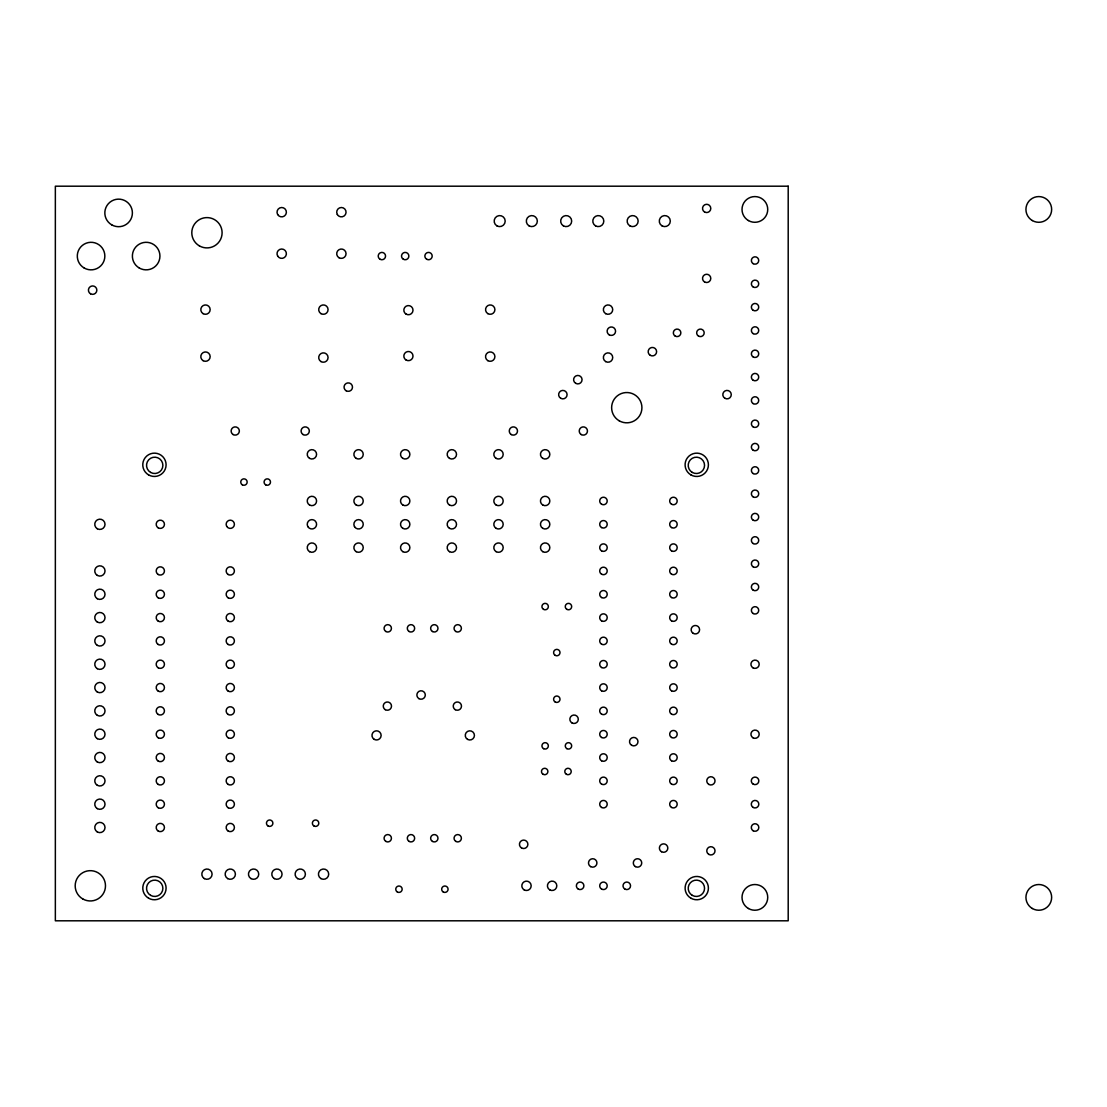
<?xml version="1.0" encoding="UTF-8"?>
<svg xmlns="http://www.w3.org/2000/svg" width="1107" height="1107" viewBox="0 0 1107 1107"><rect width="100%" height="100%" fill="white"/><g stroke="black" fill="none" stroke-linecap="round" stroke-linejoin="round"><path stroke-width="1.5" d="M788.198 186.197L55.35 186.197L55.35 920.803L788.198 920.803L788.198 186.197M148.601 898.206A11.665 11.665 0 0 0 166.092 888.105A11.665 11.665 0 0 0 148.601 878.017A11.665 11.665 0 0 0 148.601 898.206M690.92 898.206A11.665 11.665 0 0 0 708.411 888.105A11.665 11.665 0 0 0 690.92 878.017A11.665 11.665 0 0 0 690.92 898.206M148.601 474.903A11.665 11.665 0 0 0 166.092 464.802A11.665 11.665 0 0 0 148.601 454.7A11.665 11.665 0 0 0 148.601 474.903M690.92 474.903A11.665 11.665 0 0 0 708.411 464.802A11.665 11.665 0 0 0 690.92 454.7A11.665 11.665 0 0 0 690.92 474.903M619.2 420.798A15.152 15.152 0 0 0 641.922 407.68A15.152 15.152 0 0 0 619.2 394.562A15.152 15.152 0 0 0 619.2 420.798M82.762 898.939A15.152 15.152 0 0 0 105.483 885.808A15.152 15.152 0 0 0 82.762 872.69A15.152 15.152 0 0 0 82.762 898.939M199.371 245.879A15.152 15.152 0 0 0 222.106 232.761A15.152 15.152 0 0 0 199.371 219.629A15.152 15.152 0 0 0 199.371 245.879M748.443 220.57A12.855 12.855 0 0 0 767.732 209.431A12.855 12.855 0 0 0 748.443 198.305A12.855 12.855 0 0 0 748.443 220.57M748.443 908.515A12.855 12.855 0 0 0 767.732 897.39A12.855 12.855 0 0 0 748.443 886.25A12.855 12.855 0 0 0 748.443 908.515M661.488 851.726A4.22 4.22 0 0 0 667.825 848.073A4.22 4.22 0 0 0 661.488 844.42A4.22 4.22 0 0 0 661.488 851.726M724.933 398.299A4.22 4.22 0 0 0 731.27 394.645A4.22 4.22 0 0 0 724.933 390.979A4.22 4.22 0 0 0 724.933 398.299M693.259 633.37A4.22 4.22 0 0 0 699.596 629.717A4.22 4.22 0 0 0 693.259 626.05A4.22 4.22 0 0 0 693.259 633.37M575.723 383.34A4.22 4.22 0 0 0 582.061 379.673A4.22 4.22 0 0 0 575.723 376.02A4.22 4.22 0 0 0 575.723 383.34M90.525 293.798A4.22 4.22 0 0 0 96.849 290.145A4.22 4.22 0 0 0 90.525 286.492A4.22 4.22 0 0 0 90.525 293.798M650.279 355.333A4.22 4.22 0 0 0 656.617 351.666A4.22 4.22 0 0 0 650.279 348.013A4.22 4.22 0 0 0 650.279 355.333M346.159 390.771A4.22 4.22 0 0 0 352.496 387.118A4.22 4.22 0 0 0 346.159 383.451A4.22 4.22 0 0 0 346.159 390.771M560.751 398.299A4.22 4.22 0 0 0 567.088 394.645A4.22 4.22 0 0 0 560.751 390.979A4.22 4.22 0 0 0 560.751 398.299M609.237 334.854A4.22 4.22 0 0 0 615.575 331.187A4.22 4.22 0 0 0 609.237 327.534A4.22 4.22 0 0 0 609.237 334.854M418.972 698.655A4.22 4.22 0 0 0 425.309 695.002A4.22 4.22 0 0 0 418.972 691.349A4.22 4.22 0 0 0 418.972 698.655M521.549 847.962A4.22 4.22 0 0 0 527.887 844.309A4.22 4.22 0 0 0 521.549 840.656A4.22 4.22 0 0 0 521.549 847.962M590.598 866.601A4.22 4.22 0 0 0 596.936 862.948A4.22 4.22 0 0 0 590.598 859.295A4.22 4.22 0 0 0 590.598 866.601M635.404 866.601A4.22 4.22 0 0 0 641.742 862.948A4.22 4.22 0 0 0 635.404 859.295A4.22 4.22 0 0 0 635.404 866.601M571.959 722.899A4.22 4.22 0 0 0 578.297 719.246A4.22 4.22 0 0 0 571.959 715.592A4.22 4.22 0 0 0 571.959 722.899M631.64 745.302A4.22 4.22 0 0 0 637.978 741.648A4.22 4.22 0 0 0 631.64 737.995A4.22 4.22 0 0 0 631.64 745.302M313.973 825.974A3.21 3.21 0 0 0 318.802 823.193A3.21 3.21 0 0 0 313.973 820.412A3.21 3.21 0 0 0 313.973 825.974M268.06 825.974A3.21 3.21 0 0 0 272.889 823.193A3.21 3.21 0 0 0 268.06 820.412A3.21 3.21 0 0 0 268.06 825.974M265.68 484.838A3.21 3.21 0 0 0 270.495 482.057A3.21 3.21 0 0 0 265.68 479.276A3.21 3.21 0 0 0 265.68 484.838M242.35 484.838A3.21 3.21 0 0 0 247.165 482.057A3.21 3.21 0 0 0 242.35 479.276A3.21 3.21 0 0 0 242.35 484.838M543.537 609.362A3.21 3.21 0 0 0 548.352 606.581A3.21 3.21 0 0 0 543.537 603.785A3.21 3.21 0 0 0 543.537 609.362M566.867 609.362A3.21 3.21 0 0 0 571.682 606.581A3.21 3.21 0 0 0 566.867 603.785A3.21 3.21 0 0 0 566.867 609.362M566.867 748.65A3.21 3.21 0 0 0 571.682 745.869A3.21 3.21 0 0 0 566.867 743.088A3.21 3.21 0 0 0 566.867 748.65M543.537 748.65A3.21 3.21 0 0 0 548.352 745.869A3.21 3.21 0 0 0 543.537 743.088A3.21 3.21 0 0 0 543.537 748.65M543.08 774.277A3.21 3.21 0 0 0 547.896 771.496A3.21 3.21 0 0 0 543.08 768.715A3.21 3.21 0 0 0 543.08 774.277M566.397 774.277A3.21 3.21 0 0 0 571.226 771.496A3.21 3.21 0 0 0 566.397 768.715A3.21 3.21 0 0 0 566.397 774.277M397.358 891.993A3.21 3.21 0 0 0 402.173 889.212A3.21 3.21 0 0 0 397.358 886.43A3.21 3.21 0 0 0 397.358 891.993M443.27 891.993A3.21 3.21 0 0 0 448.086 889.212A3.21 3.21 0 0 0 443.27 886.43A3.21 3.21 0 0 0 443.27 891.993M455.89 841.431A3.667 3.667 0 0 0 461.398 838.248A3.667 3.667 0 0 0 455.89 835.065A3.667 3.667 0 0 0 455.89 841.431M432.477 841.431A3.667 3.667 0 0 0 437.985 838.248A3.667 3.667 0 0 0 432.477 835.065A3.667 3.667 0 0 0 432.477 841.431M409.147 841.431A3.667 3.667 0 0 0 414.655 838.248A3.667 3.667 0 0 0 409.147 835.065A3.667 3.667 0 0 0 409.147 841.431M385.914 841.431A3.667 3.667 0 0 0 391.435 838.248A3.667 3.667 0 0 0 385.914 835.065A3.667 3.667 0 0 0 385.914 841.431M385.914 631.516A3.667 3.667 0 0 0 391.435 628.333A3.667 3.667 0 0 0 385.914 625.151A3.667 3.667 0 0 0 385.914 631.516M409.147 631.516A3.667 3.667 0 0 0 414.655 628.333A3.667 3.667 0 0 0 409.147 625.151A3.667 3.667 0 0 0 409.147 631.516M432.477 631.516A3.667 3.667 0 0 0 437.985 628.333A3.667 3.667 0 0 0 432.477 625.151A3.667 3.667 0 0 0 432.477 631.516M455.89 631.516A3.667 3.667 0 0 0 461.398 628.333A3.667 3.667 0 0 0 455.89 625.151A3.667 3.667 0 0 0 455.89 631.516M374.263 739.379A4.594 4.594 0 0 0 381.14 735.408A4.594 4.594 0 0 0 374.263 731.423A4.594 4.594 0 0 0 374.263 739.379M467.555 739.379A4.594 4.594 0 0 0 474.433 735.408A4.594 4.594 0 0 0 467.555 731.423A4.594 4.594 0 0 0 467.555 739.379M496.932 225.87A5.507 5.507 0 0 0 505.193 221.096A5.507 5.507 0 0 0 496.932 216.322A5.507 5.507 0 0 0 496.932 225.87M529.077 225.87A5.507 5.507 0 0 0 537.338 221.096A5.507 5.507 0 0 0 529.077 216.322A5.507 5.507 0 0 0 529.077 225.87M601.571 807.446A3.764 3.764 0 0 0 607.217 804.18A3.764 3.764 0 0 0 601.571 800.928A3.764 3.764 0 0 0 601.571 807.446M601.571 784.116A3.764 3.764 0 0 0 607.217 780.864A3.764 3.764 0 0 0 601.571 777.598A3.764 3.764 0 0 0 601.571 784.116M601.571 760.8A3.764 3.764 0 0 0 607.217 757.534A3.764 3.764 0 0 0 601.571 754.268A3.764 3.764 0 0 0 601.571 760.8M601.571 737.47A3.764 3.764 0 0 0 607.217 734.218A3.764 3.764 0 0 0 601.571 730.952A3.764 3.764 0 0 0 601.571 737.47M601.571 714.153A3.764 3.764 0 0 0 607.217 710.888A3.764 3.764 0 0 0 601.571 707.622A3.764 3.764 0 0 0 601.571 714.153M601.571 690.823A3.764 3.764 0 0 0 607.217 687.558A3.764 3.764 0 0 0 601.571 684.306A3.764 3.764 0 0 0 601.571 690.823M601.571 667.507A3.764 3.764 0 0 0 607.217 664.242A3.764 3.764 0 0 0 601.571 660.976A3.764 3.764 0 0 0 601.571 667.507M601.571 644.177A3.764 3.764 0 0 0 607.217 640.911A3.764 3.764 0 0 0 601.571 637.66A3.764 3.764 0 0 0 601.571 644.177M601.571 620.861A3.764 3.764 0 0 0 607.217 617.595A3.764 3.764 0 0 0 601.571 614.33A3.764 3.764 0 0 0 601.571 620.861M601.571 597.531A3.764 3.764 0 0 0 607.217 594.265A3.764 3.764 0 0 0 601.571 591.013A3.764 3.764 0 0 0 601.571 597.531M601.571 574.201A3.764 3.764 0 0 0 607.217 570.949A3.764 3.764 0 0 0 601.571 567.683A3.764 3.764 0 0 0 601.571 574.201M601.571 550.885A3.764 3.764 0 0 0 607.217 547.619A3.764 3.764 0 0 0 601.571 544.367A3.764 3.764 0 0 0 601.571 550.885M601.571 527.555A3.764 3.764 0 0 0 607.217 524.303A3.764 3.764 0 0 0 601.571 521.037A3.764 3.764 0 0 0 601.571 527.555M601.571 504.238A3.764 3.764 0 0 0 607.217 500.973A3.764 3.764 0 0 0 601.571 497.721A3.764 3.764 0 0 0 601.571 504.238M671.548 504.238A3.764 3.764 0 0 0 677.193 500.973A3.764 3.764 0 0 0 671.548 497.721A3.764 3.764 0 0 0 671.548 504.238M671.548 527.555A3.764 3.764 0 0 0 677.193 524.303A3.764 3.764 0 0 0 671.548 521.037A3.764 3.764 0 0 0 671.548 527.555M671.548 550.885A3.764 3.764 0 0 0 677.193 547.619A3.764 3.764 0 0 0 671.548 544.367A3.764 3.764 0 0 0 671.548 550.885M671.548 574.201A3.764 3.764 0 0 0 677.193 570.949A3.764 3.764 0 0 0 671.548 567.683A3.764 3.764 0 0 0 671.548 574.201M671.548 597.531A3.764 3.764 0 0 0 677.193 594.265A3.764 3.764 0 0 0 671.548 591.013A3.764 3.764 0 0 0 671.548 597.531M671.548 620.861A3.764 3.764 0 0 0 677.193 617.595A3.764 3.764 0 0 0 671.548 614.33A3.764 3.764 0 0 0 671.548 620.861M671.548 644.177A3.764 3.764 0 0 0 677.193 640.911A3.764 3.764 0 0 0 671.548 637.66A3.764 3.764 0 0 0 671.548 644.177M671.548 667.507A3.764 3.764 0 0 0 677.193 664.242A3.764 3.764 0 0 0 671.548 660.976A3.764 3.764 0 0 0 671.548 667.507M671.548 690.823A3.764 3.764 0 0 0 677.193 687.558A3.764 3.764 0 0 0 671.548 684.306A3.764 3.764 0 0 0 671.548 690.823M671.548 714.153A3.764 3.764 0 0 0 677.193 710.888A3.764 3.764 0 0 0 671.548 707.622A3.764 3.764 0 0 0 671.548 714.153M671.548 737.47A3.764 3.764 0 0 0 677.193 734.218A3.764 3.764 0 0 0 671.548 730.952A3.764 3.764 0 0 0 671.548 737.47M671.548 760.8A3.764 3.764 0 0 0 677.193 757.534A3.764 3.764 0 0 0 671.548 754.268A3.764 3.764 0 0 0 671.548 760.8M671.548 784.116A3.764 3.764 0 0 0 677.193 780.864A3.764 3.764 0 0 0 671.548 777.598A3.764 3.764 0 0 0 671.548 784.116M671.548 807.446A3.764 3.764 0 0 0 677.193 804.18A3.764 3.764 0 0 0 671.548 800.928A3.764 3.764 0 0 0 671.548 807.446M227.71 878.612A5.148 5.148 0 0 0 235.417 874.156A5.148 5.148 0 0 0 227.71 869.701A5.148 5.148 0 0 0 227.71 878.612M321.002 878.612A5.148 5.148 0 0 0 328.71 874.156A5.148 5.148 0 0 0 321.002 869.701A5.148 5.148 0 0 0 321.002 878.612M204.38 878.612A5.148 5.148 0 0 0 212.101 874.156A5.148 5.148 0 0 0 204.38 869.701A5.148 5.148 0 0 0 204.38 878.612M297.672 878.612A5.148 5.148 0 0 0 305.394 874.156A5.148 5.148 0 0 0 297.672 869.701A5.148 5.148 0 0 0 297.672 878.612M274.356 878.612A5.148 5.148 0 0 0 282.064 874.156A5.148 5.148 0 0 0 274.356 869.701A5.148 5.148 0 0 0 274.356 878.612M251.026 878.612A5.148 5.148 0 0 0 258.747 874.156A5.148 5.148 0 0 0 251.026 869.701A5.148 5.148 0 0 0 251.026 878.612M698.531 336.099A3.764 3.764 0 0 0 704.19 332.847A3.764 3.764 0 0 0 698.531 329.582A3.764 3.764 0 0 0 698.531 336.099M675.215 336.099A3.764 3.764 0 0 0 680.86 332.847A3.764 3.764 0 0 0 675.215 329.582A3.764 3.764 0 0 0 675.215 336.099M380.047 259.259A3.667 3.667 0 0 0 385.554 256.077A3.667 3.667 0 0 0 380.047 252.894A3.667 3.667 0 0 0 380.047 259.259M403.363 259.259A3.667 3.667 0 0 0 408.87 256.077A3.667 3.667 0 0 0 403.363 252.894A3.667 3.667 0 0 0 403.363 259.259M426.693 259.259A3.667 3.667 0 0 0 432.2 256.077A3.667 3.667 0 0 0 426.693 252.894A3.667 3.667 0 0 0 426.693 259.259M84.187 268.005A13.768 13.768 0 0 0 104.847 256.077A13.768 13.768 0 0 0 84.187 244.149A13.768 13.768 0 0 0 84.187 268.005M111.724 224.846A13.768 13.768 0 0 0 132.397 212.918A13.768 13.768 0 0 0 111.724 200.99A13.768 13.768 0 0 0 111.724 224.846M139.274 268.005A13.768 13.768 0 0 0 159.934 256.077A13.768 13.768 0 0 0 139.274 244.149A13.768 13.768 0 0 0 139.274 268.005M511.309 434.581A4.137 4.137 0 0 0 517.509 431.01A4.137 4.137 0 0 0 511.309 427.427A4.137 4.137 0 0 0 511.309 434.581M581.272 434.581A4.137 4.137 0 0 0 587.471 431.01A4.137 4.137 0 0 0 581.272 427.427A4.137 4.137 0 0 0 581.272 434.581M233.176 434.581A4.137 4.137 0 0 0 239.361 431.01A4.137 4.137 0 0 0 233.176 427.427A4.137 4.137 0 0 0 233.176 434.581M303.138 434.581A4.137 4.137 0 0 0 309.337 431.01A4.137 4.137 0 0 0 303.138 427.427A4.137 4.137 0 0 0 303.138 434.581M455.295 709.698A4.137 4.137 0 0 0 461.494 706.114A4.137 4.137 0 0 0 455.295 702.53A4.137 4.137 0 0 0 455.295 709.698M385.319 709.698A4.137 4.137 0 0 0 391.518 706.114A4.137 4.137 0 0 0 385.319 702.53A4.137 4.137 0 0 0 385.319 709.698M752.995 737.788A4.137 4.137 0 0 0 759.194 734.218A4.137 4.137 0 0 0 752.995 730.634A4.137 4.137 0 0 0 752.995 737.788M752.995 667.825A4.137 4.137 0 0 0 759.194 664.242A4.137 4.137 0 0 0 752.995 660.658A4.137 4.137 0 0 0 752.995 667.825M704.592 212.004A4.137 4.137 0 0 0 710.791 208.42A4.137 4.137 0 0 0 704.592 204.85A4.137 4.137 0 0 0 704.592 212.004M704.592 281.967A4.137 4.137 0 0 0 710.791 278.397A4.137 4.137 0 0 0 704.592 274.813A4.137 4.137 0 0 0 704.592 281.967M708.826 784.434A4.137 4.137 0 0 0 715.025 780.864A4.137 4.137 0 0 0 708.826 777.28A4.137 4.137 0 0 0 708.826 784.434M708.826 854.41A4.137 4.137 0 0 0 715.025 850.826A4.137 4.137 0 0 0 708.826 847.256A4.137 4.137 0 0 0 708.826 854.41M226.7 526.365A4.137 4.137 0 0 0 233.854 526.365A4.137 4.137 0 0 0 230.27 520.165A4.137 4.137 0 0 0 226.7 526.365M158.246 527.873A4.137 4.137 0 0 0 164.445 524.303A4.137 4.137 0 0 0 158.246 520.719A4.137 4.137 0 0 0 158.246 527.873M228.208 831.08A4.137 4.137 0 0 0 234.407 827.51A4.137 4.137 0 0 0 228.208 823.926A4.137 4.137 0 0 0 228.208 831.08M158.246 831.08A4.137 4.137 0 0 0 164.445 827.51A4.137 4.137 0 0 0 158.246 823.926A4.137 4.137 0 0 0 158.246 831.08M228.208 807.764A4.137 4.137 0 0 0 234.407 804.18A4.137 4.137 0 0 0 228.208 800.61A4.137 4.137 0 0 0 228.208 807.764M158.246 807.764A4.137 4.137 0 0 0 164.445 804.18A4.137 4.137 0 0 0 158.246 800.61A4.137 4.137 0 0 0 158.246 807.764M228.208 784.434A4.137 4.137 0 0 0 234.407 780.864A4.137 4.137 0 0 0 228.208 777.28A4.137 4.137 0 0 0 228.208 784.434M158.246 784.434A4.137 4.137 0 0 0 164.445 780.864A4.137 4.137 0 0 0 158.246 777.28A4.137 4.137 0 0 0 158.246 784.434M228.208 761.118A4.137 4.137 0 0 0 234.407 757.534A4.137 4.137 0 0 0 228.208 753.95A4.137 4.137 0 0 0 228.208 761.118M158.246 761.118A4.137 4.137 0 0 0 164.445 757.534A4.137 4.137 0 0 0 158.246 753.95A4.137 4.137 0 0 0 158.246 761.118M228.208 737.788A4.137 4.137 0 0 0 234.407 734.218A4.137 4.137 0 0 0 228.208 730.634A4.137 4.137 0 0 0 228.208 737.788M158.246 737.788A4.137 4.137 0 0 0 164.445 734.218A4.137 4.137 0 0 0 158.246 730.634A4.137 4.137 0 0 0 158.246 737.788M228.208 714.472A4.137 4.137 0 0 0 234.407 710.888A4.137 4.137 0 0 0 228.208 707.304A4.137 4.137 0 0 0 228.208 714.472M158.246 714.472A4.137 4.137 0 0 0 164.445 710.888A4.137 4.137 0 0 0 158.246 707.304A4.137 4.137 0 0 0 158.246 714.472M228.208 691.142A4.137 4.137 0 0 0 234.407 687.558A4.137 4.137 0 0 0 228.208 683.988A4.137 4.137 0 0 0 228.208 691.142M158.246 691.142A4.137 4.137 0 0 0 164.445 687.558A4.137 4.137 0 0 0 158.246 683.988A4.137 4.137 0 0 0 158.246 691.142M228.208 667.825A4.137 4.137 0 0 0 234.407 664.242A4.137 4.137 0 0 0 228.208 660.658A4.137 4.137 0 0 0 228.208 667.825M158.246 667.825A4.137 4.137 0 0 0 164.445 664.242A4.137 4.137 0 0 0 158.246 660.658A4.137 4.137 0 0 0 158.246 667.825M228.208 644.495A4.137 4.137 0 0 0 234.407 640.911A4.137 4.137 0 0 0 228.208 637.341A4.137 4.137 0 0 0 228.208 644.495M158.246 644.495A4.137 4.137 0 0 0 164.445 640.911A4.137 4.137 0 0 0 158.246 637.341A4.137 4.137 0 0 0 158.246 644.495M228.208 621.165A4.137 4.137 0 0 0 234.407 617.595A4.137 4.137 0 0 0 228.208 614.011A4.137 4.137 0 0 0 228.208 621.165M158.246 621.165A4.137 4.137 0 0 0 164.445 617.595A4.137 4.137 0 0 0 158.246 614.011A4.137 4.137 0 0 0 158.246 621.165M228.208 597.849A4.137 4.137 0 0 0 234.407 594.265A4.137 4.137 0 0 0 228.208 590.695A4.137 4.137 0 0 0 228.208 597.849M158.246 597.849A4.137 4.137 0 0 0 164.445 594.265A4.137 4.137 0 0 0 158.246 590.695A4.137 4.137 0 0 0 158.246 597.849M228.208 574.519A4.137 4.137 0 0 0 234.407 570.949A4.137 4.137 0 0 0 228.208 567.365A4.137 4.137 0 0 0 228.208 574.519M158.246 574.519A4.137 4.137 0 0 0 164.445 570.949A4.137 4.137 0 0 0 158.246 567.365A4.137 4.137 0 0 0 158.246 574.519M542.804 458.381A4.677 4.677 0 0 0 549.833 454.327A4.677 4.677 0 0 0 542.804 450.272A4.677 4.677 0 0 0 542.804 458.381M496.157 458.381A4.677 4.677 0 0 0 503.187 454.327A4.677 4.677 0 0 0 496.157 450.272A4.677 4.677 0 0 0 496.157 458.381M542.804 505.027A4.677 4.677 0 0 0 549.833 500.973A4.677 4.677 0 0 0 542.804 496.918A4.677 4.677 0 0 0 542.804 505.027M542.804 528.357A4.677 4.677 0 0 0 549.833 524.303A4.677 4.677 0 0 0 542.804 520.248A4.677 4.677 0 0 0 542.804 528.357M542.804 551.673A4.677 4.677 0 0 0 549.833 547.619A4.677 4.677 0 0 0 542.804 543.565A4.677 4.677 0 0 0 542.804 551.673M496.157 505.027A4.677 4.677 0 0 0 503.187 500.973A4.677 4.677 0 0 0 496.157 496.918A4.677 4.677 0 0 0 496.157 505.027M496.157 528.357A4.677 4.677 0 0 0 503.187 524.303A4.677 4.677 0 0 0 496.157 520.248A4.677 4.677 0 0 0 496.157 528.357M496.157 551.673A4.677 4.677 0 0 0 503.187 547.619A4.677 4.677 0 0 0 496.157 543.565A4.677 4.677 0 0 0 496.157 551.673M449.511 458.381A4.677 4.677 0 0 0 456.527 454.327A4.677 4.677 0 0 0 449.511 450.272A4.677 4.677 0 0 0 449.511 458.381M402.865 458.381A4.677 4.677 0 0 0 409.881 454.327A4.677 4.677 0 0 0 402.865 450.272A4.677 4.677 0 0 0 402.865 458.381M449.511 505.027A4.677 4.677 0 0 0 456.527 500.973A4.677 4.677 0 0 0 449.511 496.918A4.677 4.677 0 0 0 449.511 505.027M449.511 528.357A4.677 4.677 0 0 0 456.527 524.303A4.677 4.677 0 0 0 449.511 520.248A4.677 4.677 0 0 0 449.511 528.357M449.511 551.673A4.677 4.677 0 0 0 456.527 547.619A4.677 4.677 0 0 0 449.511 543.565A4.677 4.677 0 0 0 449.511 551.673M402.865 505.027A4.677 4.677 0 0 0 409.881 500.973A4.677 4.677 0 0 0 402.865 496.918A4.677 4.677 0 0 0 402.865 505.027M402.865 528.357A4.677 4.677 0 0 0 409.881 524.303A4.677 4.677 0 0 0 402.865 520.248A4.677 4.677 0 0 0 402.865 528.357M402.865 551.673A4.677 4.677 0 0 0 409.881 547.619A4.677 4.677 0 0 0 402.865 543.565A4.677 4.677 0 0 0 402.865 551.673M356.219 458.381A4.677 4.677 0 0 0 363.234 454.327A4.677 4.677 0 0 0 356.219 450.272A4.677 4.677 0 0 0 356.219 458.381M309.573 458.381A4.677 4.677 0 0 0 316.588 454.327A4.677 4.677 0 0 0 309.573 450.272A4.677 4.677 0 0 0 309.573 458.381M356.219 505.027A4.677 4.677 0 0 0 363.234 500.973A4.677 4.677 0 0 0 356.219 496.918A4.677 4.677 0 0 0 356.219 505.027M354.503 526.641A4.677 4.677 0 0 0 362.612 526.641A4.677 4.677 0 0 0 358.557 519.612A4.677 4.677 0 0 0 354.503 526.641M356.219 551.673A4.677 4.677 0 0 0 363.234 547.619A4.677 4.677 0 0 0 356.219 543.565A4.677 4.677 0 0 0 356.219 551.673M309.573 505.027A4.677 4.677 0 0 0 316.588 500.973A4.677 4.677 0 0 0 309.573 496.918A4.677 4.677 0 0 0 309.573 505.027M307.857 526.641A4.677 4.677 0 0 0 315.965 526.641A4.677 4.677 0 0 0 311.911 519.612A4.677 4.677 0 0 0 307.857 526.641M309.573 551.673A4.677 4.677 0 0 0 316.588 547.619A4.677 4.677 0 0 0 309.573 543.565A4.677 4.677 0 0 0 309.573 551.673M277.649 214.523A4.677 4.677 0 0 0 285.758 214.523A4.677 4.677 0 0 0 281.704 207.507A4.677 4.677 0 0 0 277.649 214.523M337.331 214.523A4.677 4.677 0 0 0 345.439 214.523A4.677 4.677 0 0 0 341.385 207.507A4.677 4.677 0 0 0 337.331 214.523M277.649 256.035A4.677 4.677 0 0 0 285.758 256.035A4.677 4.677 0 0 0 281.704 249.006A4.677 4.677 0 0 0 277.649 256.035M339.046 257.751A4.677 4.677 0 0 0 346.062 253.697A4.677 4.677 0 0 0 339.046 249.642A4.677 4.677 0 0 0 339.046 257.751M524.164 889.876A4.677 4.677 0 0 0 531.18 885.808A4.677 4.677 0 0 0 524.164 881.753A4.677 4.677 0 0 0 524.164 889.876M549.778 889.876A4.677 4.677 0 0 0 556.807 885.808A4.677 4.677 0 0 0 549.778 881.753A4.677 4.677 0 0 0 549.778 889.876M601.571 889.073A3.764 3.764 0 0 0 607.217 885.808A3.764 3.764 0 0 0 601.571 882.556A3.764 3.764 0 0 0 601.571 889.073M578.241 889.073A3.764 3.764 0 0 0 583.887 885.808A3.764 3.764 0 0 0 578.241 882.556A3.764 3.764 0 0 0 578.241 889.073M624.888 889.073A3.764 3.764 0 0 0 630.547 885.808A3.764 3.764 0 0 0 624.888 882.556A3.764 3.764 0 0 0 624.888 889.073M406.117 314.139A4.594 4.594 0 0 0 413.008 310.168A4.594 4.594 0 0 0 406.117 306.182A4.594 4.594 0 0 0 406.117 314.139M406.117 360.052A4.594 4.594 0 0 0 413.008 356.08A4.594 4.594 0 0 0 406.117 352.095A4.594 4.594 0 0 0 406.117 360.052M487.896 313.668A4.677 4.677 0 0 0 494.912 309.614A4.677 4.677 0 0 0 487.896 305.56A4.677 4.677 0 0 0 487.896 313.668M605.709 313.668A4.677 4.677 0 0 0 612.725 309.614A4.677 4.677 0 0 0 605.709 305.56A4.677 4.677 0 0 0 605.709 313.668M487.896 360.688A4.677 4.677 0 0 0 494.912 356.634A4.677 4.677 0 0 0 487.896 352.566A4.677 4.677 0 0 0 487.896 360.688M605.709 361.602A4.677 4.677 0 0 0 612.725 357.547A4.677 4.677 0 0 0 605.709 353.493A4.677 4.677 0 0 0 605.709 361.602M203.148 313.668A4.677 4.677 0 0 0 210.164 309.614A4.677 4.677 0 0 0 203.148 305.56A4.677 4.677 0 0 0 203.148 313.668M321.044 313.668A4.677 4.677 0 0 0 328.073 309.614A4.677 4.677 0 0 0 321.044 305.56A4.677 4.677 0 0 0 321.044 313.668M203.148 360.688A4.677 4.677 0 0 0 210.164 356.634A4.677 4.677 0 0 0 203.148 352.566A4.677 4.677 0 0 0 203.148 360.688M321.044 361.602A4.677 4.677 0 0 0 328.073 357.547A4.677 4.677 0 0 0 321.044 353.493A4.677 4.677 0 0 0 321.044 361.602M563.421 225.87A5.507 5.507 0 0 0 571.682 221.096A5.507 5.507 0 0 0 563.421 216.322A5.507 5.507 0 0 0 563.421 225.87M595.552 225.87A5.507 5.507 0 0 0 603.813 221.096A5.507 5.507 0 0 0 595.552 216.322A5.507 5.507 0 0 0 595.552 225.87M629.897 225.87A5.507 5.507 0 0 0 638.158 221.096A5.507 5.507 0 0 0 629.897 216.322A5.507 5.507 0 0 0 629.897 225.87M662.041 225.87A5.507 5.507 0 0 0 670.302 221.096A5.507 5.507 0 0 0 662.041 216.322A5.507 5.507 0 0 0 662.041 225.87M753.175 807.446A3.764 3.764 0 0 0 758.821 804.18A3.764 3.764 0 0 0 753.175 800.928A3.764 3.764 0 0 0 753.175 807.446M753.175 784.116A3.764 3.764 0 0 0 758.821 780.864A3.764 3.764 0 0 0 753.175 777.598A3.764 3.764 0 0 0 753.175 784.116M753.175 830.762A3.764 3.764 0 0 0 758.821 827.51A3.764 3.764 0 0 0 753.175 824.245A3.764 3.764 0 0 0 753.175 830.762M97.319 761.99A5.148 5.148 0 0 0 105.027 757.534A5.148 5.148 0 0 0 97.319 753.078A5.148 5.148 0 0 0 97.319 761.99M97.319 575.405A5.148 5.148 0 0 0 105.027 570.949A5.148 5.148 0 0 0 97.319 566.493A5.148 5.148 0 0 0 97.319 575.405M97.319 668.697A5.148 5.148 0 0 0 105.027 664.242A5.148 5.148 0 0 0 97.319 659.786A5.148 5.148 0 0 0 97.319 668.697M97.319 645.367A5.148 5.148 0 0 0 105.027 640.911A5.148 5.148 0 0 0 97.319 636.47A5.148 5.148 0 0 0 97.319 645.367M97.319 738.66A5.148 5.148 0 0 0 105.027 734.218A5.148 5.148 0 0 0 97.319 729.762A5.148 5.148 0 0 0 97.319 738.66M97.319 831.952A5.148 5.148 0 0 0 105.027 827.51A5.148 5.148 0 0 0 97.319 823.054A5.148 5.148 0 0 0 97.319 831.952M97.319 622.051A5.148 5.148 0 0 0 105.027 617.595A5.148 5.148 0 0 0 97.319 613.14A5.148 5.148 0 0 0 97.319 622.051M97.319 715.343A5.148 5.148 0 0 0 105.027 710.888A5.148 5.148 0 0 0 97.319 706.432A5.148 5.148 0 0 0 97.319 715.343M97.319 808.636A5.148 5.148 0 0 0 105.027 804.18A5.148 5.148 0 0 0 97.319 799.724A5.148 5.148 0 0 0 97.319 808.636M97.319 598.721A5.148 5.148 0 0 0 105.027 594.265A5.148 5.148 0 0 0 97.319 589.823A5.148 5.148 0 0 0 97.319 598.721M97.319 692.013A5.148 5.148 0 0 0 105.027 687.558A5.148 5.148 0 0 0 97.319 683.116A5.148 5.148 0 0 0 97.319 692.013M97.319 785.306A5.148 5.148 0 0 0 105.027 780.864A5.148 5.148 0 0 0 97.319 776.408A5.148 5.148 0 0 0 97.319 785.306M97.319 528.759A5.148 5.148 0 0 0 105.027 524.303A5.148 5.148 0 0 0 97.319 519.847A5.148 5.148 0 0 0 97.319 528.759M753.217 263.674A3.667 3.667 0 0 0 758.724 260.491A3.667 3.667 0 0 0 753.217 257.308A3.667 3.667 0 0 0 753.217 263.674M753.217 286.99A3.667 3.667 0 0 0 758.724 283.807A3.667 3.667 0 0 0 753.217 280.625A3.667 3.667 0 0 0 753.217 286.99M753.217 310.32A3.667 3.667 0 0 0 758.724 307.137A3.667 3.667 0 0 0 753.217 303.955A3.667 3.667 0 0 0 753.217 310.32M753.217 333.636A3.667 3.667 0 0 0 758.724 330.453A3.667 3.667 0 0 0 753.217 327.271A3.667 3.667 0 0 0 753.217 333.636M753.217 356.966A3.667 3.667 0 0 0 758.724 353.783A3.667 3.667 0 0 0 753.217 350.601A3.667 3.667 0 0 0 753.217 356.966M753.217 380.282A3.667 3.667 0 0 0 758.724 377.1A3.667 3.667 0 0 0 753.217 373.917A3.667 3.667 0 0 0 753.217 380.282M753.217 403.612A3.667 3.667 0 0 0 758.724 400.43A3.667 3.667 0 0 0 753.217 397.247A3.667 3.667 0 0 0 753.217 403.612M753.217 426.928A3.667 3.667 0 0 0 758.724 423.746A3.667 3.667 0 0 0 753.217 420.577A3.667 3.667 0 0 0 753.217 426.928M753.217 450.258A3.667 3.667 0 0 0 758.724 447.076A3.667 3.667 0 0 0 753.217 443.893A3.667 3.667 0 0 0 753.217 450.258M753.217 473.575A3.667 3.667 0 0 0 758.724 470.392A3.667 3.667 0 0 0 753.217 467.223A3.667 3.667 0 0 0 753.217 473.575M753.217 496.905A3.667 3.667 0 0 0 758.724 493.722A3.667 3.667 0 0 0 753.217 490.539A3.667 3.667 0 0 0 753.217 496.905M753.217 520.221A3.667 3.667 0 0 0 758.724 517.052A3.667 3.667 0 0 0 753.217 513.869A3.667 3.667 0 0 0 753.217 520.221M753.217 543.551A3.667 3.667 0 0 0 758.724 540.368A3.667 3.667 0 0 0 753.217 537.186A3.667 3.667 0 0 0 753.217 543.551M753.217 566.867A3.667 3.667 0 0 0 758.724 563.698A3.667 3.667 0 0 0 753.217 560.516A3.667 3.667 0 0 0 753.217 566.867M753.217 590.197A3.667 3.667 0 0 0 758.724 587.014A3.667 3.667 0 0 0 753.217 583.832A3.667 3.667 0 0 0 753.217 590.197M753.217 613.527A3.667 3.667 0 0 0 758.724 610.344A3.667 3.667 0 0 0 753.217 607.162A3.667 3.667 0 0 0 753.217 613.527M555.202 702.004A3.21 3.21 0 0 0 560.017 699.223A3.21 3.21 0 0 0 555.202 696.441A3.21 3.21 0 0 0 555.202 702.004M555.202 655.358A3.21 3.21 0 0 0 560.017 652.577A3.21 3.21 0 0 0 555.202 649.795A3.21 3.21 0 0 0 555.202 655.358M150.621 472.426A8.178 8.178 0 0 0 162.881 465.341A8.178 8.178 0 0 0 150.621 458.27A8.178 8.178 0 0 0 150.621 472.426M150.621 895.369A8.178 8.178 0 0 0 162.881 888.298A8.178 8.178 0 0 0 150.621 881.214A8.178 8.178 0 0 0 150.621 895.369M692.29 895.369A8.178 8.178 0 0 0 704.55 888.298A8.178 8.178 0 0 0 692.29 881.214A8.178 8.178 0 0 0 692.29 895.369M692.29 472.426A8.178 8.178 0 0 0 704.55 465.341A8.178 8.178 0 0 0 692.29 458.27A8.178 8.178 0 0 0 692.29 472.426M1032.361 220.57A12.855 12.855 0 0 0 1051.65 209.431A12.855 12.855 0 0 0 1032.361 198.305A12.855 12.855 0 0 0 1032.361 220.57M1032.361 908.515A12.855 12.855 0 0 0 1051.65 897.39A12.855 12.855 0 0 0 1032.361 886.25A12.855 12.855 0 0 0 1032.361 908.515"/></g></svg>
